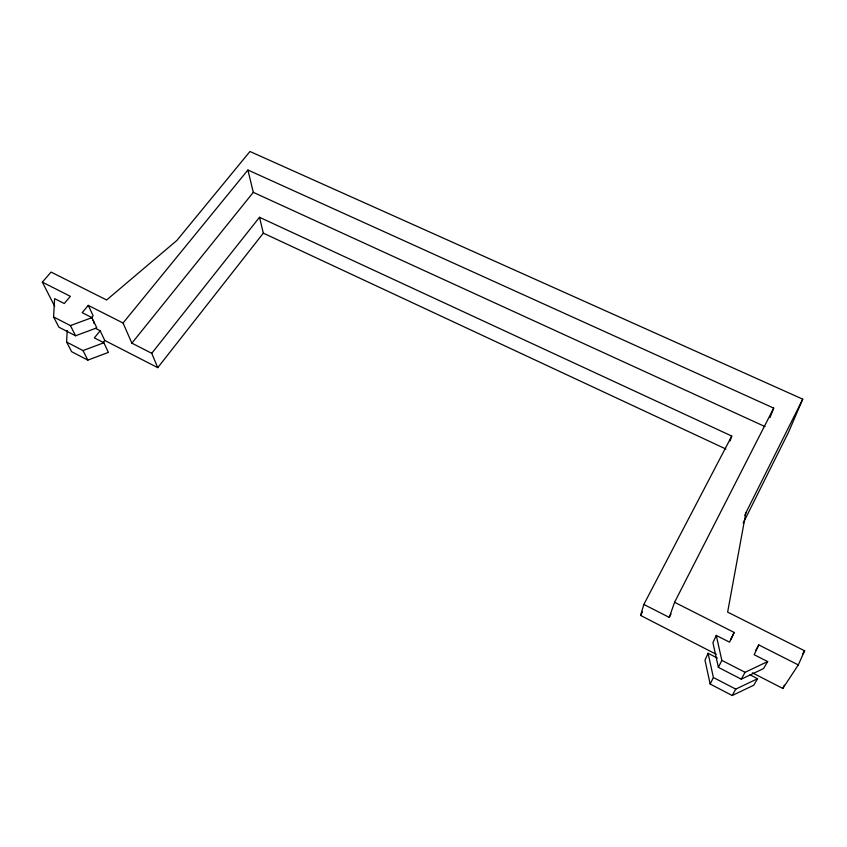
<?xml version="1.0" encoding="UTF-8"?>
<svg xmlns="http://www.w3.org/2000/svg" width="847" height="847" viewBox="0 0 847 847"><rect width="100%" height="100%" fill="white"/><g stroke="black" fill="none" stroke-linecap="round" stroke-linejoin="round"><path stroke-width="1.27" d="M95.552 328.382L100.2 330.753L94.335 337.879L103.853 342.76L108.405 352.394L87.834 360.123L71.614 351.674L66.617 342.05L67.188 330.499M151.74 353.305L259.5 217.287L263.332 233.147L157.764 367.662L151.74 353.305L131.878 343.162L123.048 323.014L88.268 305.396L82.18 312.659L91.963 317.636L96.812 327.874L75.563 335.772L58.888 327.175L53.583 316.937L54.61 298.62L64.256 303.533L70.365 296.334L42.35 282.146L51.074 272.078L106.627 299.997L176.832 240.484L249.96 151.486L802.734 399.159L788.61 432.097L743.158 523.171M802.734 399.159L745.858 512.88L727.637 612.106L804.65 650.814L798.287 664.916L782.829 688.452L752.401 672.836M716.223 654.265L640.576 615.441L643.847 604.44L731.755 436.057L259.5 217.287M730.04 440.959L731.755 436.057M643.847 604.44L669.246 617.399L674.583 602.281L773.703 408.116L247.906 170.003L123.048 323.014M769.955 417.624L773.703 408.116M744.841 515.315L745.858 512.88M782.829 688.452L784.364 685.064M717.367 658.055L708.092 653.281L704.979 660.088L710.167 684.048L732.21 695.514L753.735 685.234L757.567 678.712L750.008 674.826M674.583 602.281L734.19 632.455L729.521 642.164L716.266 635.419L712.93 642.714L718.383 667.372L741.263 679.178L763.539 668.579L767.657 661.571L754.179 654.72L758.785 644.916L798.287 664.916M730.59 639.792L734.19 632.455M710.167 684.048L713.386 677.515L708.092 653.281M718.383 667.372L721.835 660.364L716.266 635.419M669.246 617.399L671.046 613.874M640.576 615.441L642.407 611.936M755.799 650.327L758.785 644.916M732.21 695.514L735.757 689.119L757.567 678.712M741.263 679.178L745.074 672.306L767.657 661.571M802.511 654.096L804.65 650.814M131.878 343.162L253.295 192.343L247.906 170.003M103.122 342.495L104.774 340.473L100.2 330.753M90.883 318.43L93.128 315.73L88.268 305.396M66.617 342.05L83.017 350.563L103.853 342.76M53.583 316.937L70.439 325.608L91.963 317.636M253.295 192.343L765 426.592M263.332 233.147L725.826 448.995M104.774 340.473L157.764 367.662M721.835 660.364L745.074 672.306M713.386 677.515L735.757 689.119M92.588 320.092L93.064 320.664M42.35 282.146L54.684 306.286M70.439 325.608L75.563 335.772M83.017 350.563L87.834 360.123M93.752 321.807A7.581 2.34 37.8 0 1 93.922 323.406"/></g></svg>
